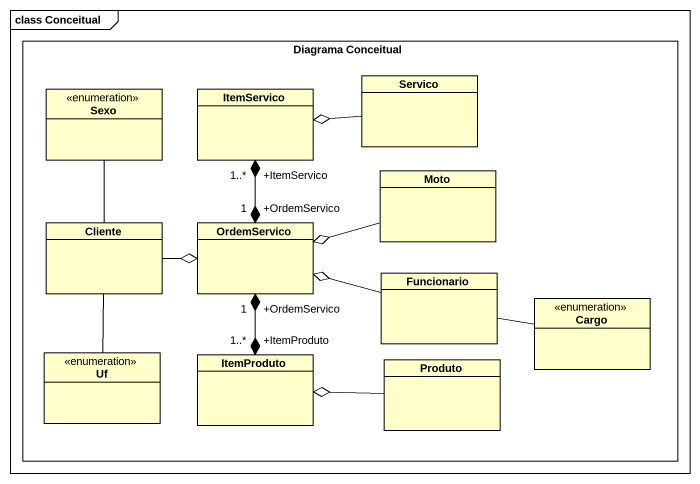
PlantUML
@startuml
mainframe class Conceitual
hide circle
hide empty members
rectangle "Diagrama Conceitual" as Diagrama_Conceitual {
  enum Sexo
  class ItemServico
  class Servico
  class Moto
  class Cliente
  class OrdemServico
  class Funcionario
  enum Cargo
  enum Uf
  class ItemProduto
  class Produto
}
Sexo -- Cliente
Servico -left-o ItemServico
Moto -left-o OrdemServico
Cliente -right-o OrdemServico
OrdemServico "+OrdemServico\n1" *-up-* "+ItemServico\n1..*" ItemServico
OrdemServico "+OrdemServico\n1" *--* "+ItemProduto\n1..*" ItemProduto
Funcionario -left-o OrdemServico
Funcionario -right- Cargo
Uf -up- Cliente
Produto -left-o ItemProduto
@enduml
